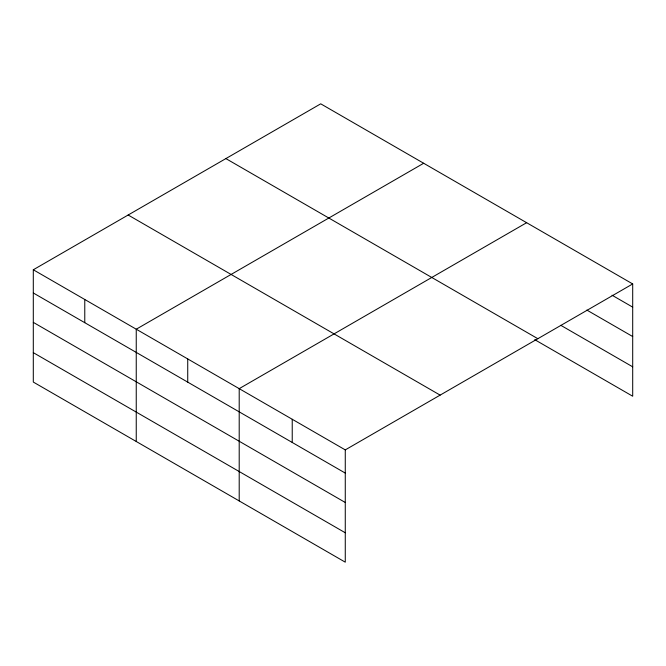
<?xml version="1.0" encoding="UTF-8"?>
<svg xmlns="http://www.w3.org/2000/svg" width="666" height="666" viewBox="0 0 666 666"><rect width="100%" height="100%" fill="white"/><g stroke="black" fill="none" stroke-linecap="round" stroke-linejoin="round"><path stroke-width="1" d="M534.723 339.66L632.7 396.228L632.7 283.941L320.729 103.829L33.3 269.772L33.3 382.059L345.271 562.171L345.271 449.891L33.3 269.772M423.676 163.262L136.247 329.212L136.247 441.5M526.631 222.702L239.202 388.653L239.202 500.932M345.271 449.891L632.7 283.941M612.029 295.205L632.7 307.134M586.854 310.073L632.7 336.538M560.789 325.308L632.7 366.824M225.874 158.591L537.845 338.703M128.155 215.01L440.126 395.121M33.3 292.973L345.271 473.085M33.3 322.369L345.271 502.48M33.3 352.655L345.271 532.775M292.232 419.272L292.232 442.465M187.729 358.932L187.729 382.126M84.773 299.492L84.773 322.685"/></g></svg>
